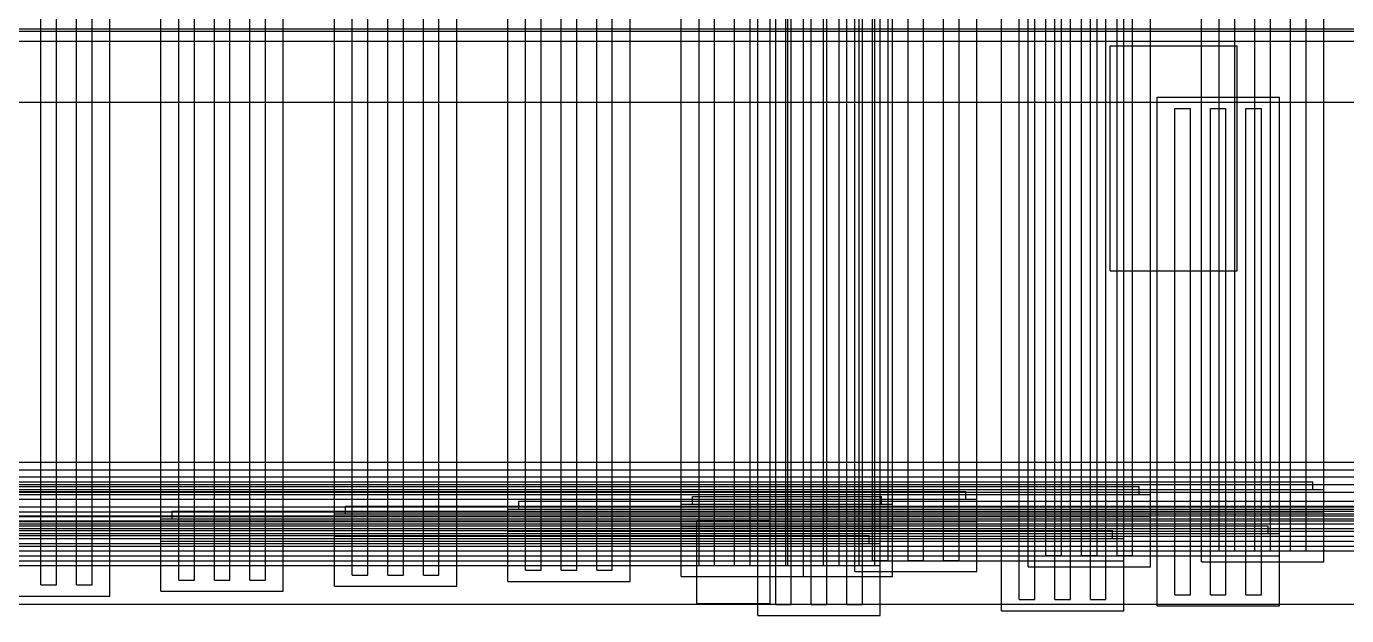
# Model space of a CAD drawing. Header units: millimetres. Extents: x -1355 to 669, y -1138 to 733.
# Drawn here: x -206.2 to -146.8, y 4.5 to 31 of the extents above; entities that cross this region are included whole.
import ezdxf

# ---------------------------------------------------------------- set-up
doc = ezdxf.new("R2010")
doc.units = ezdxf.units.MM
doc.layers.add('HIDDEN', color=8, linetype='Continuous')
doc.layers.add('VISIBLE', color=7, linetype='Continuous')

msp = doc.modelspace()

# ---------------------------------------------------------------- linework, layer by layer
at = {"layer": 'HIDDEN'}
for points in [[(-202.45, 5.37), (-202.45, 276.75)], [(-202.45, 5.37), (-202.45, 276.75)], [(-200.15, 5.59), (-200.15, 276.75)], [(-200.15, 5.59), (-200.15, 276.75)], [(-194.65, 5.59), (-194.65, 276.75)], [(-194.65, 5.59), (-194.65, 276.75)], [(-192.35, 5.81), (-192.35, 276.75)], [(-192.35, 5.81), (-192.35, 276.75)], [(-186.85, 5.81), (-186.85, 276.75)], [(-186.85, 5.81), (-186.85, 276.75)], [(-184.55, 6.03), (-184.55, 276.75)], [(-184.55, 6.03), (-184.55, 276.75)], [(-179.05, 6.03), (-179.05, 276.75)], [(-179.05, 6.03), (-179.05, 276.75)], [(-176.75, 6.25), (-176.75, 276.75)], [(-176.75, 6.25), (-176.75, 276.75)], [(-171.25, 6.25), (-171.25, 276.75)], [(-171.25, 6.25), (-171.25, 276.75)], [(-168.95, 6.47), (-168.95, 276.75)], [(-168.95, 6.47), (-168.95, 276.75)], [(-163.45, 6.47), (-163.45, 276.75)], [(-163.45, 6.47), (-163.45, 276.75)], [(-161.15, 6.69), (-161.15, 276.75)], [(-161.15, 6.69), (-161.15, 276.75)], [(-155.65, 6.69), (-155.65, 276.75)], [(-155.65, 6.69), (-155.65, 276.75)], [(-153.35, 6.91), (-153.35, 276.75)], [(-153.35, 6.91), (-153.35, 276.75)], [(-147.85, 6.91), (-147.85, 276.75)], [(-147.85, 6.91), (-147.85, 276.75)], [(-205.55, 5.87), (-205.55, 276.25)], [(-205.55, 5.87), (-205.55, 276.25)], [(-204.85, 5.87), (-204.85, 276.25)], [(-204.85, 5.87), (-204.85, 276.25)], [(-203.95, 5.87), (-203.95, 276.25)], [(-203.95, 5.87), (-203.95, 276.25)], [(-203.25, 5.87), (-203.25, 276.25)], [(-203.25, 5.87), (-203.25, 276.25)], [(-199.35, 6.09), (-199.35, 276.25)], [(-199.35, 6.09), (-199.35, 276.25)], [(-198.65, 6.09), (-198.65, 276.25)], [(-198.65, 6.09), (-198.65, 276.25)], [(-197.75, 6.09), (-197.75, 276.25)], [(-197.75, 6.09), (-197.75, 276.25)], [(-197.05, 6.09), (-197.05, 276.25)], [(-197.05, 6.09), (-197.05, 276.25)], [(-196.15, 6.09), (-196.15, 276.25)], [(-196.15, 6.09), (-196.15, 276.25)], [(-195.45, 6.09), (-195.45, 276.25)], [(-195.45, 6.09), (-195.45, 276.25)], [(-191.55, 6.31), (-191.55, 276.25)], [(-191.55, 6.31), (-191.55, 276.25)], [(-190.85, 6.31), (-190.85, 276.25)], [(-190.85, 6.31), (-190.85, 276.25)], [(-189.95, 6.31), (-189.95, 276.25)], [(-189.95, 6.31), (-189.95, 276.25)], [(-189.25, 6.31), (-189.25, 276.25)], [(-189.25, 6.31), (-189.25, 276.25)], [(-188.35, 6.31), (-188.35, 276.25)], [(-188.35, 6.31), (-188.35, 276.25)], [(-187.65, 6.31), (-187.65, 276.25)], [(-187.65, 6.31), (-187.65, 276.25)], [(-183.75, 6.53), (-183.75, 276.25)], [(-183.75, 6.53), (-183.75, 276.25)], [(-183.05, 6.53), (-183.05, 276.25)], [(-183.05, 6.53), (-183.05, 276.25)], [(-182.15, 6.53), (-182.15, 276.25)], [(-182.15, 6.53), (-182.15, 276.25)], [(-181.45, 6.53), (-181.45, 276.25)], [(-181.45, 6.53), (-181.45, 276.25)], [(-180.55, 6.53), (-180.55, 276.25)], [(-180.55, 6.53), (-180.55, 276.25)], [(-179.85, 6.53), (-179.85, 276.25)], [(-179.85, 6.53), (-179.85, 276.25)], [(-175.95, 6.75), (-175.95, 276.25)], [(-175.95, 6.75), (-175.95, 276.25)], [(-175.25, 6.75), (-175.25, 276.25)], [(-175.25, 6.75), (-175.25, 276.25)], [(-174.35, 6.75), (-174.35, 276.25)], [(-174.35, 6.75), (-174.35, 276.25)], [(-173.65, 6.75), (-173.65, 276.25)], [(-173.65, 6.75), (-173.65, 276.25)], [(-172.75, 6.75), (-172.75, 276.25)], [(-172.75, 6.75), (-172.75, 276.25)], [(-172.05, 6.75), (-172.05, 276.25)], [(-172.05, 6.75), (-172.05, 276.25)], [(-168.15, 6.97), (-168.15, 276.25)], [(-168.15, 6.97), (-168.15, 276.25)], [(-167.45, 6.97), (-167.45, 276.25)], [(-167.45, 6.97), (-167.45, 276.25)], [(-166.55, 6.97), (-166.55, 276.25)], [(-166.55, 6.97), (-166.55, 276.25)], [(-165.85, 6.97), (-165.85, 276.25)], [(-165.85, 6.97), (-165.85, 276.25)], [(-164.95, 6.97), (-164.95, 276.25)], [(-164.95, 6.97), (-164.95, 276.25)], [(-164.25, 6.97), (-164.25, 276.25)], [(-164.25, 6.97), (-164.25, 276.25)], [(-160.35, 7.19), (-160.35, 276.25)], [(-160.35, 7.19), (-160.35, 276.25)], [(-159.65, 7.19), (-159.65, 276.25)], [(-159.65, 7.19), (-159.65, 276.25)], [(-158.75, 7.19), (-158.75, 276.25)], [(-158.75, 7.19), (-158.75, 276.25)], [(-158.05, 7.19), (-158.05, 276.25)], [(-158.05, 7.19), (-158.05, 276.25)], [(-157.15, 7.19), (-157.15, 276.25)], [(-157.15, 7.19), (-157.15, 276.25)], [(-156.45, 7.19), (-156.45, 276.25)], [(-156.45, 7.19), (-156.45, 276.25)], [(-152.55, 7.41), (-152.55, 276.25)], [(-152.55, 7.41), (-152.55, 276.25)], [(-151.85, 7.41), (-151.85, 276.25)], [(-151.85, 7.41), (-151.85, 276.25)], [(-150.95, 7.41), (-150.95, 276.25)], [(-150.95, 7.41), (-150.95, 276.25)], [(-150.25, 7.41), (-150.25, 276.25)], [(-150.25, 7.41), (-150.25, 276.25)], [(-149.35, 7.41), (-149.35, 276.25)], [(-149.35, 7.41), (-149.35, 276.25)], [(-148.65, 7.41), (-148.65, 276.25)], [(-148.65, 7.41), (-148.65, 276.25)], [(-172.75, 6.25), (-172.75, 128.75)], [(-172.75, 6.25), (-172.75, 128.75)], [(-167.25, 6.25), (-167.25, 128.75)], [(-167.25, 6.25), (-167.25, 128.75)], [(-171.95, 6.75), (-171.95, 128.25)], [(-171.95, 6.75), (-171.95, 128.25)], [(-171.25, 6.75), (-171.25, 128.25)], [(-171.25, 6.75), (-171.25, 128.25)], [(-170.35, 6.75), (-170.35, 128.25)], [(-170.35, 6.75), (-170.35, 128.25)], [(-169.65, 6.75), (-169.65, 128.25)], [(-169.65, 6.75), (-169.65, 128.25)], [(-168.75, 6.75), (-168.75, 128.25)], [(-168.75, 6.75), (-168.75, 128.25)], [(-168.05, 6.75), (-168.05, 128.25)], [(-168.05, 6.75), (-168.05, 128.25)], [(-173.3, 4.49), (-173.3, 56.18)], [(-173.3, 4.49), (-173.3, 56.18)], [(-167.8, 4.49), (-167.8, 56.18)], [(-167.8, 4.49), (-167.8, 56.18)], [(-172.5, 4.99), (-172.5, 55.68)], [(-172.5, 4.99), (-172.5, 55.68)], [(-171.8, 4.99), (-171.8, 55.68)], [(-171.8, 4.99), (-171.8, 55.68)], [(-170.9, 4.99), (-170.9, 55.68)], [(-170.9, 4.99), (-170.9, 55.68)], [(-170.2, 4.99), (-170.2, 55.68)], [(-170.2, 4.99), (-170.2, 55.68)], [(-169.3, 4.99), (-169.3, 55.68)], [(-169.3, 4.99), (-169.3, 55.68)], [(-168.6, 4.99), (-168.6, 55.68)], [(-168.6, 4.99), (-168.6, 55.68)], [(-162.35, 4.71), (-162.35, 46.83)], [(-162.35, 4.71), (-162.35, 46.83)], [(-161.55, 5.21), (-161.55, 46.33)], [(-161.55, 5.21), (-161.55, 46.33)], [(-160.85, 5.21), (-160.85, 46.33)], [(-160.85, 5.21), (-160.85, 46.33)], [(-159.95, 5.21), (-159.95, 46.33)], [(-159.95, 5.21), (-159.95, 46.33)], [(-159.25, 5.21), (-159.25, 46.33)], [(-159.25, 5.21), (-159.25, 46.33)], [(-158.35, 5.21), (-158.35, 46.33)], [(-158.35, 5.21), (-158.35, 46.33)], [(-157.65, 5.21), (-157.65, 46.33)], [(-157.65, 5.21), (-157.65, 46.33)], [(-156.85, 4.71), (-156.85, 46.83)], [(-156.85, 4.71), (-156.85, 46.83)], [(-317.4, 30.88), (-97.4, 30.88)], [(-317.4, 30.88), (-97.4, 30.88)], [(-317.4, 30.77), (-97.4, 30.77)], [(-317.4, 30.77), (-97.4, 30.77)], [(-317.4, 30.33), (-97.4, 30.33)], [(-317.4, 30.33), (-97.4, 30.33)], [(-317.4, 30.33), (-97.4, 30.33)], [(-317.4, 30.33), (-97.4, 30.33)], [(-157.46, 30.11), (-151.74, 30.11)], [(-157.46, 30.11), (-151.74, 30.11)], [(-157.46, 19.99), (-157.46, 30.11)], [(-157.46, 19.99), (-157.46, 30.11)], [(-151.74, 19.99), (-151.74, 30.11)], [(-151.74, 19.99), (-151.74, 30.11)], [(-317.4, 27.58), (-97.4, 27.58)], [(-317.4, 27.58), (-97.4, 27.58)], [(-155.35, 27.8), (-149.85, 27.8)], [(-155.35, 27.8), (-149.85, 27.8)], [(-155.35, 4.93), (-155.35, 27.8)], [(-155.35, 4.93), (-155.35, 27.8)], [(-149.85, 4.93), (-149.85, 27.8)], [(-149.85, 4.93), (-149.85, 27.8)], [(-154.55, 27.3), (-153.85, 27.3)], [(-154.55, 27.3), (-153.85, 27.3)], [(-154.55, 5.43), (-154.55, 27.3)], [(-154.55, 5.43), (-154.55, 27.3)], [(-153.85, 5.43), (-153.85, 27.3)], [(-153.85, 5.43), (-153.85, 27.3)], [(-152.95, 27.3), (-152.25, 27.3)], [(-152.95, 27.3), (-152.25, 27.3)], [(-152.95, 5.43), (-152.95, 27.3)], [(-152.95, 5.43), (-152.95, 27.3)], [(-152.25, 5.43), (-152.25, 27.3)], [(-152.25, 5.43), (-152.25, 27.3)], [(-151.35, 27.3), (-150.65, 27.3)], [(-151.35, 27.3), (-150.65, 27.3)], [(-151.35, 5.43), (-151.35, 27.3)], [(-151.35, 5.43), (-151.35, 27.3)], [(-150.65, 5.43), (-150.65, 27.3)], [(-150.65, 5.43), (-150.65, 27.3)], [(-157.46, 19.99), (-151.74, 19.99)], [(-157.46, 19.99), (-151.74, 19.99)], [(-374.25, 11.39), (-117.15, 11.39)], [(-374.25, 11.39), (-117.15, 11.39)], [(-374.25, 11.39), (-117.15, 11.39)], [(-374.25, 11.39), (-117.15, 11.39)], [(-374.25, 11.39), (-117.15, 11.39)], [(-374.25, 11.39), (-117.15, 11.39)], [(-407.95, 10.73), (-140.55, 10.73)], [(-407.95, 10.73), (-140.55, 10.73)], [(-407.95, 10.73), (-140.55, 10.73)], [(-407.95, 10.73), (-140.55, 10.73)], [(-407.95, 10.73), (-140.55, 10.73)], [(-407.95, 10.73), (-140.55, 10.73)], [(-374.75, 11.04), (-116.65, 11.04)], [(-374.75, 11.04), (-116.65, 11.04)], [(-374.25, 11.04), (-117.15, 11.04)], [(-374.25, 11.04), (-117.15, 11.04)], [(-374.25, 11.04), (-117.15, 11.04)], [(-374.25, 11.04), (-117.15, 11.04)], [(-374.25, 11.04), (-117.15, 11.04)], [(-374.25, 11.04), (-117.15, 11.04)], [(-438.75, 10.16), (-147.85, 10.16)], [(-438.75, 10.16), (-147.85, 10.16)], [(-438.25, 10.51), (-148.35, 10.51)], [(-438.25, 10.51), (-148.35, 10.51)], [(-438.25, 10.51), (-148.35, 10.51)], [(-438.25, 10.51), (-148.35, 10.51)], [(-438.25, 10.51), (-148.35, 10.51)], [(-438.25, 10.51), (-148.35, 10.51)], [(-438.25, 10.16), (-148.35, 10.16)], [(-438.25, 10.16), (-148.35, 10.16)], [(-438.25, 10.16), (-148.35, 10.16)], [(-438.25, 10.16), (-148.35, 10.16)], [(-438.25, 10.16), (-148.35, 10.16)], [(-438.25, 10.16), (-148.35, 10.16)], [(-423.93, 10.29), (-156.15, 10.29)], [(-423.93, 10.29), (-156.15, 10.29)], [(-423.93, 10.29), (-156.15, 10.29)], [(-423.93, 10.29), (-156.15, 10.29)], [(-423.93, 10.29), (-156.15, 10.29)], [(-423.93, 10.29), (-156.15, 10.29)], [(-408.45, 10.38), (-140.05, 10.38)], [(-408.45, 10.38), (-140.05, 10.38)], [(-407.95, 10.38), (-140.55, 10.38)], [(-407.95, 10.38), (-140.55, 10.38)], [(-407.95, 10.38), (-140.55, 10.38)], [(-407.95, 10.38), (-140.55, 10.38)], [(-407.95, 10.38), (-140.55, 10.38)], [(-407.95, 10.38), (-140.55, 10.38)], [(-160.35, 10.29), (-159.65, 10.29)], [(-160.35, 10.29), (-159.65, 10.29)], [(-160.35, 9.94), (-160.35, 10.29)], [(-160.35, 9.94), (-160.35, 10.29)], [(-159.65, 9.94), (-159.65, 10.29)], [(-159.65, 9.94), (-159.65, 10.29)], [(-158.75, 10.29), (-158.05, 10.29)], [(-158.75, 10.29), (-158.05, 10.29)], [(-158.75, 9.94), (-158.75, 10.29)], [(-158.75, 9.94), (-158.75, 10.29)], [(-158.05, 9.94), (-158.05, 10.29)], [(-158.05, 9.94), (-158.05, 10.29)], [(-157.15, 10.29), (-156.45, 10.29)], [(-157.15, 10.29), (-156.45, 10.29)], [(-157.15, 9.94), (-157.15, 10.29)], [(-157.15, 9.94), (-157.15, 10.29)], [(-156.45, 9.94), (-156.45, 10.29)], [(-156.45, 9.94), (-156.45, 10.29)], [(-156.15, 9.94), (-156.15, 10.29)], [(-156.15, 9.94), (-156.15, 10.29)], [(-156.15, 9.94), (-156.15, 10.29)], [(-156.15, 9.94), (-156.15, 10.29)], [(-156.15, 9.94), (-156.15, 10.29)], [(-156.15, 9.94), (-156.15, 10.29)], [(-153.35, 10.16), (-147.85, 10.16)], [(-153.35, 10.16), (-147.85, 10.16)], [(-153.35, 9.16), (-153.35, 10.16)], [(-153.35, 9.16), (-153.35, 10.16)], [(-152.55, 10.51), (-151.85, 10.51)], [(-152.55, 10.51), (-151.85, 10.51)], [(-152.55, 10.16), (-152.55, 10.51)], [(-152.55, 10.16), (-152.55, 10.51)], [(-152.55, 10.16), (-151.85, 10.16)], [(-152.55, 10.16), (-151.85, 10.16)], [(-151.85, 10.16), (-151.85, 10.51)], [(-151.85, 10.16), (-151.85, 10.51)], [(-150.95, 10.51), (-150.25, 10.51)], [(-150.95, 10.51), (-150.25, 10.51)], [(-150.95, 10.16), (-150.95, 10.51)], [(-150.95, 10.16), (-150.95, 10.51)], [(-150.95, 10.16), (-150.25, 10.16)], [(-150.95, 10.16), (-150.25, 10.16)], [(-150.25, 10.16), (-150.25, 10.51)], [(-150.25, 10.16), (-150.25, 10.51)], [(-149.35, 10.51), (-148.65, 10.51)], [(-149.35, 10.51), (-148.65, 10.51)], [(-149.35, 10.16), (-149.35, 10.51)], [(-149.35, 10.16), (-149.35, 10.51)], [(-149.35, 10.16), (-148.65, 10.16)], [(-149.35, 10.16), (-148.65, 10.16)], [(-148.65, 10.16), (-148.65, 10.51)], [(-148.65, 10.16), (-148.65, 10.51)], [(-148.35, 10.16), (-148.35, 10.51)], [(-148.35, 10.16), (-148.35, 10.51)], [(-148.35, 10.16), (-148.35, 10.51)], [(-148.35, 10.16), (-148.35, 10.51)], [(-148.35, 10.16), (-148.35, 10.51)], [(-148.35, 10.16), (-148.35, 10.51)], [(-147.85, 9.16), (-147.85, 10.16)], [(-147.85, 9.16), (-147.85, 10.16)], [(-147.85, 9.16), (-147.85, 10.16)], [(-147.85, 9.16), (-147.85, 10.16)], [(-424.43, 9.94), (-155.65, 9.94)], [(-424.43, 9.94), (-155.65, 9.94)], [(-423.93, 9.94), (-156.15, 9.94)], [(-423.93, 9.94), (-156.15, 9.94)], [(-423.93, 9.94), (-156.15, 9.94)], [(-423.93, 9.94), (-156.15, 9.94)], [(-423.93, 9.94), (-156.15, 9.94)], [(-423.93, 9.94), (-156.15, 9.94)], [(-374.75, 10.04), (-116.65, 10.04)], [(-374.75, 10.04), (-116.65, 10.04)], [(-237.75, 9.72), (-163.45, 9.72)], [(-237.75, 9.72), (-163.45, 9.72)], [(-237.25, 10.07), (-163.95, 10.07)], [(-237.25, 10.07), (-163.95, 10.07)], [(-237.25, 10.07), (-163.95, 10.07)], [(-237.25, 10.07), (-163.95, 10.07)], [(-237.25, 10.07), (-163.95, 10.07)], [(-237.25, 10.07), (-163.95, 10.07)], [(-237.25, 9.72), (-163.95, 9.72)], [(-237.25, 9.72), (-163.95, 9.72)], [(-237.25, 9.72), (-163.95, 9.72)], [(-237.25, 9.72), (-163.95, 9.72)], [(-237.25, 9.72), (-163.95, 9.72)], [(-237.25, 9.72), (-163.95, 9.72)], [(-184.05, 9.63), (-139.75, 9.63)], [(-184.05, 9.63), (-139.75, 9.63)], [(-184.05, 9.28), (-184.05, 9.63)], [(-184.05, 9.28), (-184.05, 9.63)], [(-184.05, 9.63), (-139.75, 9.63)], [(-184.05, 9.63), (-139.75, 9.63)], [(-184.05, 9.28), (-184.05, 9.63)], [(-184.05, 9.28), (-184.05, 9.63)], [(-184.05, 9.63), (-139.75, 9.63)], [(-184.05, 9.63), (-139.75, 9.63)], [(-184.05, 9.28), (-184.05, 9.63)], [(-184.05, 9.28), (-184.05, 9.63)], [(-183.75, 9.63), (-183.05, 9.63)], [(-183.75, 9.63), (-183.05, 9.63)], [(-183.75, 9.28), (-183.75, 9.63)], [(-183.75, 9.28), (-183.75, 9.63)], [(-183.05, 9.28), (-183.05, 9.63)], [(-183.05, 9.28), (-183.05, 9.63)], [(-182.15, 9.63), (-181.45, 9.63)], [(-182.15, 9.63), (-181.45, 9.63)], [(-182.15, 9.28), (-182.15, 9.63)], [(-182.15, 9.28), (-182.15, 9.63)], [(-181.45, 9.28), (-181.45, 9.63)], [(-181.45, 9.28), (-181.45, 9.63)], [(-180.55, 9.63), (-179.85, 9.63)], [(-180.55, 9.63), (-179.85, 9.63)], [(-180.55, 9.28), (-180.55, 9.63)], [(-180.55, 9.28), (-180.55, 9.63)], [(-179.85, 9.28), (-179.85, 9.63)], [(-179.85, 9.28), (-179.85, 9.63)], [(-176.25, 9.85), (-167.75, 9.85)], [(-176.25, 9.85), (-167.75, 9.85)], [(-176.25, 9.5), (-176.25, 9.85)], [(-176.25, 9.5), (-176.25, 9.85)], [(-176.25, 9.85), (-167.75, 9.85)], [(-176.25, 9.85), (-167.75, 9.85)], [(-176.25, 9.5), (-176.25, 9.85)], [(-176.25, 9.5), (-176.25, 9.85)], [(-176.25, 9.85), (-167.75, 9.85)], [(-176.25, 9.85), (-167.75, 9.85)], [(-176.25, 9.5), (-176.25, 9.85)], [(-176.25, 9.5), (-176.25, 9.85)], [(-175.95, 9.85), (-175.25, 9.85)], [(-175.95, 9.85), (-175.25, 9.85)], [(-175.95, 9.5), (-175.95, 9.85)], [(-175.95, 9.5), (-175.95, 9.85)], [(-175.25, 9.5), (-175.25, 9.85)], [(-175.25, 9.5), (-175.25, 9.85)], [(-174.35, 9.85), (-173.65, 9.85)], [(-174.35, 9.85), (-173.65, 9.85)], [(-174.35, 9.5), (-174.35, 9.85)], [(-174.35, 9.5), (-174.35, 9.85)], [(-173.65, 9.5), (-173.65, 9.85)], [(-173.65, 9.5), (-173.65, 9.85)], [(-172.75, 9.85), (-172.05, 9.85)], [(-172.75, 9.85), (-172.05, 9.85)], [(-172.75, 9.5), (-172.75, 9.85)], [(-172.75, 9.5), (-172.75, 9.85)], [(-172.05, 9.5), (-172.05, 9.85)], [(-172.05, 9.5), (-172.05, 9.85)], [(-171.95, 9.85), (-171.25, 9.85)], [(-171.95, 9.85), (-171.25, 9.85)], [(-171.95, 9.5), (-171.95, 9.85)], [(-171.95, 9.5), (-171.95, 9.85)], [(-171.25, 9.5), (-171.25, 9.85)], [(-171.25, 9.5), (-171.25, 9.85)], [(-170.35, 9.85), (-169.65, 9.85)], [(-170.35, 9.85), (-169.65, 9.85)], [(-170.35, 9.5), (-170.35, 9.85)], [(-170.35, 9.5), (-170.35, 9.85)], [(-169.65, 9.5), (-169.65, 9.85)], [(-169.65, 9.5), (-169.65, 9.85)], [(-168.95, 9.72), (-163.45, 9.72)], [(-168.95, 9.72), (-163.45, 9.72)], [(-168.95, 8.72), (-168.95, 9.72)], [(-168.95, 8.72), (-168.95, 9.72)], [(-168.75, 9.85), (-168.05, 9.85)], [(-168.75, 9.85), (-168.05, 9.85)], [(-168.75, 9.5), (-168.75, 9.85)], [(-168.75, 9.5), (-168.75, 9.85)], [(-168.15, 10.07), (-167.45, 10.07)], [(-168.15, 10.07), (-167.45, 10.07)], [(-168.15, 9.72), (-168.15, 10.07)], [(-168.15, 9.72), (-168.15, 10.07)], [(-168.15, 9.72), (-167.45, 9.72)], [(-168.15, 9.72), (-167.45, 9.72)], [(-168.05, 9.5), (-168.05, 9.85)], [(-168.05, 9.5), (-168.05, 9.85)], [(-167.75, 9.5), (-167.75, 9.85)], [(-167.75, 9.5), (-167.75, 9.85)], [(-167.75, 9.5), (-167.75, 9.85)], [(-167.75, 9.5), (-167.75, 9.85)], [(-167.75, 9.5), (-167.75, 9.85)], [(-167.75, 9.5), (-167.75, 9.85)], [(-167.45, 9.72), (-167.45, 10.07)], [(-167.45, 9.72), (-167.45, 10.07)], [(-166.55, 10.07), (-165.85, 10.07)], [(-166.55, 10.07), (-165.85, 10.07)], [(-166.55, 9.72), (-166.55, 10.07)], [(-166.55, 9.72), (-166.55, 10.07)], [(-166.55, 9.72), (-165.85, 9.72)], [(-166.55, 9.72), (-165.85, 9.72)], [(-165.85, 9.72), (-165.85, 10.07)], [(-165.85, 9.72), (-165.85, 10.07)], [(-164.95, 10.07), (-164.25, 10.07)], [(-164.95, 10.07), (-164.25, 10.07)], [(-164.95, 9.72), (-164.95, 10.07)], [(-164.95, 9.72), (-164.95, 10.07)], [(-164.95, 9.72), (-164.25, 9.72)], [(-164.95, 9.72), (-164.25, 9.72)], [(-164.25, 9.72), (-164.25, 10.07)], [(-164.25, 9.72), (-164.25, 10.07)], [(-163.95, 9.72), (-163.95, 10.07)], [(-163.95, 9.72), (-163.95, 10.07)], [(-163.95, 9.72), (-163.95, 10.07)], [(-163.95, 9.72), (-163.95, 10.07)], [(-163.95, 9.72), (-163.95, 10.07)], [(-163.95, 9.72), (-163.95, 10.07)], [(-163.45, 8.72), (-163.45, 9.72)], [(-163.45, 8.72), (-163.45, 9.72)], [(-163.45, 8.72), (-163.45, 9.72)], [(-163.45, 8.72), (-163.45, 9.72)], [(-161.15, 9.94), (-155.65, 9.94)], [(-161.15, 9.94), (-155.65, 9.94)], [(-161.15, 8.94), (-161.15, 9.94)], [(-161.15, 8.94), (-161.15, 9.94)], [(-160.35, 9.94), (-159.65, 9.94)], [(-160.35, 9.94), (-159.65, 9.94)], [(-158.75, 9.94), (-158.05, 9.94)], [(-158.75, 9.94), (-158.05, 9.94)], [(-157.15, 9.94), (-156.45, 9.94)], [(-157.15, 9.94), (-156.45, 9.94)], [(-155.65, 8.94), (-155.65, 9.94)], [(-155.65, 8.94), (-155.65, 9.94)], [(-155.65, 8.94), (-155.65, 9.94)], [(-155.65, 8.94), (-155.65, 9.94)], [(-438.75, 9.16), (-147.85, 9.16)], [(-438.75, 9.16), (-147.85, 9.16)], [(-424.43, 8.94), (-155.65, 8.94)], [(-424.43, 8.94), (-155.65, 8.94)], [(-408.45, 9.38), (-140.05, 9.38)], [(-408.45, 9.38), (-140.05, 9.38)], [(-207.45, 8.97), (-123.15, 8.97)], [(-207.45, 8.97), (-123.15, 8.97)], [(-207.45, 8.97), (-123.15, 8.97)], [(-207.45, 8.97), (-123.15, 8.97)], [(-207.45, 8.97), (-123.15, 8.97)], [(-207.45, 8.97), (-123.15, 8.97)], [(-205.55, 8.97), (-204.85, 8.97)], [(-205.55, 8.97), (-204.85, 8.97)], [(-205.55, 8.62), (-205.55, 8.97)], [(-205.55, 8.62), (-205.55, 8.97)], [(-204.85, 8.62), (-204.85, 8.97)], [(-204.85, 8.62), (-204.85, 8.97)], [(-203.95, 8.97), (-203.25, 8.97)], [(-203.95, 8.97), (-203.25, 8.97)], [(-203.95, 8.62), (-203.95, 8.97)], [(-203.95, 8.62), (-203.95, 8.97)], [(-203.25, 8.62), (-203.25, 8.97)], [(-203.25, 8.62), (-203.25, 8.97)], [(-199.65, 9.19), (-115.95, 9.19)], [(-199.65, 9.19), (-115.95, 9.19)], [(-199.65, 8.84), (-199.65, 9.19)], [(-199.65, 8.84), (-199.65, 9.19)], [(-199.65, 9.19), (-115.95, 9.19)], [(-199.65, 9.19), (-115.95, 9.19)], [(-199.65, 8.84), (-199.65, 9.19)], [(-199.65, 8.84), (-199.65, 9.19)], [(-199.65, 9.19), (-115.95, 9.19)], [(-199.65, 9.19), (-115.95, 9.19)], [(-199.65, 8.84), (-199.65, 9.19)], [(-199.65, 8.84), (-199.65, 9.19)], [(-199.35, 9.19), (-198.65, 9.19)], [(-199.35, 9.19), (-198.65, 9.19)], [(-199.35, 8.84), (-199.35, 9.19)], [(-199.35, 8.84), (-199.35, 9.19)], [(-198.65, 8.84), (-198.65, 9.19)], [(-198.65, 8.84), (-198.65, 9.19)], [(-197.75, 9.19), (-197.05, 9.19)], [(-197.75, 9.19), (-197.05, 9.19)], [(-197.75, 8.84), (-197.75, 9.19)], [(-197.75, 8.84), (-197.75, 9.19)], [(-197.05, 8.84), (-197.05, 9.19)], [(-197.05, 8.84), (-197.05, 9.19)], [(-196.15, 9.19), (-195.45, 9.19)], [(-196.15, 9.19), (-195.45, 9.19)], [(-196.15, 8.84), (-196.15, 9.19)], [(-196.15, 8.84), (-196.15, 9.19)], [(-195.45, 8.84), (-195.45, 9.19)], [(-195.45, 8.84), (-195.45, 9.19)], [(-192.35, 9.06), (-186.85, 9.06)], [(-192.35, 9.06), (-186.85, 9.06)], [(-192.35, 8.06), (-192.35, 9.06)], [(-192.35, 8.06), (-192.35, 9.06)], [(-192.35, 9.06), (-42.25, 9.06)], [(-192.35, 9.06), (-42.25, 9.06)], [(-192.35, 8.06), (-192.35, 9.06)], [(-192.35, 8.06), (-192.35, 9.06)], [(-191.85, 9.41), (-42.75, 9.41)], [(-191.85, 9.41), (-42.75, 9.41)], [(-191.85, 9.06), (-191.85, 9.41)], [(-191.85, 9.06), (-191.85, 9.41)], [(-191.85, 9.41), (-42.75, 9.41)], [(-191.85, 9.41), (-42.75, 9.41)], [(-191.85, 9.06), (-191.85, 9.41)], [(-191.85, 9.06), (-191.85, 9.41)], [(-191.85, 9.41), (-42.75, 9.41)], [(-191.85, 9.41), (-42.75, 9.41)], [(-191.85, 9.06), (-191.85, 9.41)], [(-191.85, 9.06), (-191.85, 9.41)], [(-191.85, 9.06), (-42.75, 9.06)], [(-191.85, 9.06), (-42.75, 9.06)], [(-191.85, 9.06), (-42.75, 9.06)], [(-191.85, 9.06), (-42.75, 9.06)], [(-191.85, 9.06), (-42.75, 9.06)], [(-191.85, 9.06), (-42.75, 9.06)], [(-191.55, 9.41), (-190.85, 9.41)], [(-191.55, 9.41), (-190.85, 9.41)], [(-191.55, 9.06), (-191.55, 9.41)], [(-191.55, 9.06), (-191.55, 9.41)], [(-191.55, 9.06), (-190.85, 9.06)], [(-191.55, 9.06), (-190.85, 9.06)], [(-190.85, 9.06), (-190.85, 9.41)], [(-190.85, 9.06), (-190.85, 9.41)], [(-189.95, 9.41), (-189.25, 9.41)], [(-189.95, 9.41), (-189.25, 9.41)], [(-189.95, 9.06), (-189.95, 9.41)], [(-189.95, 9.06), (-189.95, 9.41)], [(-189.95, 9.06), (-189.25, 9.06)], [(-189.95, 9.06), (-189.25, 9.06)], [(-189.25, 9.06), (-189.25, 9.41)], [(-189.25, 9.06), (-189.25, 9.41)], [(-188.35, 9.41), (-187.65, 9.41)], [(-188.35, 9.41), (-187.65, 9.41)], [(-188.35, 9.06), (-188.35, 9.41)], [(-188.35, 9.06), (-188.35, 9.41)], [(-188.35, 9.06), (-187.65, 9.06)], [(-188.35, 9.06), (-187.65, 9.06)], [(-187.65, 9.06), (-187.65, 9.41)], [(-187.65, 9.06), (-187.65, 9.41)], [(-186.85, 8.06), (-186.85, 9.06)], [(-186.85, 8.06), (-186.85, 9.06)], [(-184.55, 9.28), (-179.05, 9.28)], [(-184.55, 9.28), (-179.05, 9.28)], [(-184.55, 8.28), (-184.55, 9.28)], [(-184.55, 8.28), (-184.55, 9.28)], [(-184.55, 9.28), (-139.25, 9.28)], [(-184.55, 9.28), (-139.25, 9.28)], [(-184.55, 8.28), (-184.55, 9.28)], [(-184.55, 8.28), (-184.55, 9.28)], [(-184.05, 9.28), (-139.75, 9.28)], [(-184.05, 9.28), (-139.75, 9.28)], [(-184.05, 9.28), (-139.75, 9.28)], [(-184.05, 9.28), (-139.75, 9.28)], [(-184.05, 9.28), (-139.75, 9.28)], [(-184.05, 9.28), (-139.75, 9.28)], [(-183.75, 9.28), (-183.05, 9.28)], [(-183.75, 9.28), (-183.05, 9.28)], [(-182.15, 9.28), (-181.45, 9.28)], [(-182.15, 9.28), (-181.45, 9.28)], [(-180.55, 9.28), (-179.85, 9.28)], [(-180.55, 9.28), (-179.85, 9.28)], [(-179.05, 8.28), (-179.05, 9.28)], [(-179.05, 8.28), (-179.05, 9.28)], [(-176.75, 9.5), (-171.25, 9.5)], [(-176.75, 9.5), (-171.25, 9.5)], [(-176.75, 8.5), (-176.75, 9.5)], [(-176.75, 8.5), (-176.75, 9.5)], [(-176.75, 9.5), (-167.25, 9.5)], [(-176.75, 9.5), (-167.25, 9.5)], [(-176.75, 8.5), (-176.75, 9.5)], [(-176.75, 8.5), (-176.75, 9.5)], [(-176.25, 9.5), (-167.75, 9.5)], [(-176.25, 9.5), (-167.75, 9.5)], [(-176.25, 9.5), (-167.75, 9.5)], [(-176.25, 9.5), (-167.75, 9.5)], [(-176.25, 9.5), (-167.75, 9.5)], [(-176.25, 9.5), (-167.75, 9.5)], [(-175.95, 9.5), (-175.25, 9.5)], [(-175.95, 9.5), (-175.25, 9.5)], [(-174.35, 9.5), (-173.65, 9.5)], [(-174.35, 9.5), (-173.65, 9.5)], [(-172.75, 9.5), (-167.25, 9.5)], [(-172.75, 9.5), (-167.25, 9.5)], [(-172.75, 8.5), (-172.75, 9.5)], [(-172.75, 8.5), (-172.75, 9.5)], [(-172.75, 9.5), (-172.05, 9.5)], [(-172.75, 9.5), (-172.05, 9.5)], [(-171.95, 9.5), (-171.25, 9.5)], [(-171.95, 9.5), (-171.25, 9.5)], [(-171.25, 8.5), (-171.25, 9.5)], [(-171.25, 8.5), (-171.25, 9.5)], [(-170.35, 9.5), (-169.65, 9.5)], [(-170.35, 9.5), (-169.65, 9.5)], [(-168.75, 9.5), (-168.05, 9.5)], [(-168.75, 9.5), (-168.05, 9.5)], [(-167.25, 8.5), (-167.25, 9.5)], [(-167.25, 8.5), (-167.25, 9.5)], [(-167.25, 8.5), (-167.25, 9.5)], [(-167.25, 8.5), (-167.25, 9.5)], [(-161.15, 8.94), (-155.65, 8.94)], [(-161.15, 8.94), (-155.65, 8.94)], [(-153.35, 9.16), (-147.85, 9.16)], [(-153.35, 9.16), (-147.85, 9.16)], [(-237.75, 8.72), (-163.45, 8.72)], [(-237.75, 8.72), (-163.45, 8.72)], [(-223.05, 8.53), (-150.35, 8.53)], [(-223.05, 8.53), (-150.35, 8.53)], [(-223.05, 8.53), (-150.35, 8.53)], [(-223.05, 8.53), (-150.35, 8.53)], [(-223.05, 8.53), (-150.35, 8.53)], [(-223.05, 8.53), (-150.35, 8.53)], [(-215.75, 8.4), (-137.8, 8.4)], [(-215.75, 8.4), (-137.8, 8.4)], [(-215.25, 8.75), (-138.3, 8.75)], [(-215.25, 8.75), (-138.3, 8.75)], [(-215.25, 8.75), (-138.3, 8.75)], [(-215.25, 8.75), (-138.3, 8.75)], [(-215.25, 8.75), (-138.3, 8.75)], [(-215.25, 8.75), (-138.3, 8.75)], [(-215.25, 8.4), (-138.3, 8.4)], [(-215.25, 8.4), (-138.3, 8.4)], [(-215.25, 8.4), (-138.3, 8.4)], [(-215.25, 8.4), (-138.3, 8.4)], [(-215.25, 8.4), (-138.3, 8.4)], [(-215.25, 8.4), (-138.3, 8.4)], [(-207.95, 8.62), (-202.45, 8.62)], [(-207.95, 8.62), (-202.45, 8.62)], [(-207.95, 8.62), (-122.65, 8.62)], [(-207.95, 8.62), (-122.65, 8.62)], [(-207.45, 8.62), (-123.15, 8.62)], [(-207.45, 8.62), (-123.15, 8.62)], [(-207.45, 8.62), (-123.15, 8.62)], [(-207.45, 8.62), (-123.15, 8.62)], [(-207.45, 8.62), (-123.15, 8.62)], [(-207.45, 8.62), (-123.15, 8.62)], [(-205.55, 8.62), (-204.85, 8.62)], [(-205.55, 8.62), (-204.85, 8.62)], [(-203.95, 8.62), (-203.25, 8.62)], [(-203.95, 8.62), (-203.25, 8.62)], [(-202.45, 7.62), (-202.45, 8.62)], [(-202.45, 7.62), (-202.45, 8.62)], [(-200.15, 8.84), (-194.65, 8.84)], [(-200.15, 8.84), (-194.65, 8.84)], [(-200.15, 7.84), (-200.15, 8.84)], [(-200.15, 7.84), (-200.15, 8.84)], [(-200.15, 8.84), (-115.45, 8.84)], [(-200.15, 8.84), (-115.45, 8.84)], [(-200.15, 7.84), (-200.15, 8.84)], [(-200.15, 7.84), (-200.15, 8.84)], [(-199.65, 8.84), (-115.95, 8.84)], [(-199.65, 8.84), (-115.95, 8.84)], [(-199.65, 8.84), (-115.95, 8.84)], [(-199.65, 8.84), (-115.95, 8.84)], [(-199.65, 8.84), (-115.95, 8.84)], [(-199.65, 8.84), (-115.95, 8.84)], [(-199.35, 8.84), (-198.65, 8.84)], [(-199.35, 8.84), (-198.65, 8.84)], [(-197.75, 8.84), (-197.05, 8.84)], [(-197.75, 8.84), (-197.05, 8.84)], [(-196.15, 8.84), (-195.45, 8.84)], [(-196.15, 8.84), (-195.45, 8.84)], [(-194.65, 7.84), (-194.65, 8.84)], [(-194.65, 7.84), (-194.65, 8.84)], [(-176.75, 8.5), (-171.25, 8.5)], [(-176.75, 8.5), (-171.25, 8.5)], [(-176.75, 8.5), (-167.25, 8.5)], [(-176.75, 8.5), (-167.25, 8.5)], [(-176.05, 8.77), (-172.75, 8.77)], [(-176.05, 8.77), (-172.75, 8.77)], [(-176.05, 5.03), (-176.05, 8.77)], [(-176.05, 5.03), (-176.05, 8.77)], [(-176.05, 8.77), (-172.75, 8.77)], [(-176.05, 8.77), (-172.75, 8.77)], [(-176.05, 5.03), (-176.05, 8.77)], [(-176.05, 5.03), (-176.05, 8.77)], [(-172.75, 5.03), (-172.75, 8.77)], [(-172.75, 5.03), (-172.75, 8.77)], [(-172.75, 5.03), (-172.75, 8.77)], [(-172.75, 5.03), (-172.75, 8.77)], [(-172.75, 8.5), (-167.25, 8.5)], [(-172.75, 8.5), (-167.25, 8.5)], [(-168.95, 8.72), (-163.45, 8.72)], [(-168.95, 8.72), (-163.45, 8.72)], [(-154.55, 8.53), (-153.85, 8.53)], [(-154.55, 8.53), (-153.85, 8.53)], [(-154.55, 8.18), (-154.55, 8.53)], [(-154.55, 8.18), (-154.55, 8.53)], [(-153.85, 8.18), (-153.85, 8.53)], [(-153.85, 8.18), (-153.85, 8.53)], [(-152.95, 8.53), (-152.25, 8.53)], [(-152.95, 8.53), (-152.25, 8.53)], [(-152.95, 8.18), (-152.95, 8.53)], [(-152.95, 8.18), (-152.95, 8.53)], [(-152.25, 8.18), (-152.25, 8.53)], [(-152.25, 8.18), (-152.25, 8.53)], [(-151.35, 8.53), (-150.65, 8.53)], [(-151.35, 8.53), (-150.65, 8.53)], [(-151.35, 8.18), (-151.35, 8.53)], [(-151.35, 8.18), (-151.35, 8.53)], [(-150.65, 8.18), (-150.65, 8.53)], [(-150.65, 8.18), (-150.65, 8.53)], [(-150.35, 8.18), (-150.35, 8.53)], [(-150.35, 8.18), (-150.35, 8.53)], [(-150.35, 8.18), (-150.35, 8.53)], [(-150.35, 8.18), (-150.35, 8.53)], [(-150.35, 8.18), (-150.35, 8.53)], [(-150.35, 8.18), (-150.35, 8.53)], [(-239.15, 7.74), (-167.8, 7.74)], [(-239.15, 7.74), (-167.8, 7.74)], [(-238.65, 8.09), (-168.3, 8.09)], [(-238.65, 8.09), (-168.3, 8.09)], [(-238.65, 8.09), (-168.3, 8.09)], [(-238.65, 8.09), (-168.3, 8.09)], [(-238.65, 8.09), (-168.3, 8.09)], [(-238.65, 8.09), (-168.3, 8.09)], [(-238.65, 7.74), (-168.3, 7.74)], [(-238.65, 7.74), (-168.3, 7.74)], [(-238.65, 7.74), (-168.3, 7.74)], [(-238.65, 7.74), (-168.3, 7.74)], [(-238.65, 7.74), (-168.3, 7.74)], [(-238.65, 7.74), (-168.3, 7.74)], [(-231.35, 7.96), (-156.85, 7.96)], [(-231.35, 7.96), (-156.85, 7.96)], [(-230.85, 8.31), (-157.35, 8.31)], [(-230.85, 8.31), (-157.35, 8.31)], [(-230.85, 8.31), (-157.35, 8.31)], [(-230.85, 8.31), (-157.35, 8.31)], [(-230.85, 8.31), (-157.35, 8.31)], [(-230.85, 8.31), (-157.35, 8.31)], [(-230.85, 7.96), (-157.35, 7.96)], [(-230.85, 7.96), (-157.35, 7.96)], [(-230.85, 7.96), (-157.35, 7.96)], [(-230.85, 7.96), (-157.35, 7.96)], [(-230.85, 7.96), (-157.35, 7.96)], [(-230.85, 7.96), (-157.35, 7.96)], [(-223.55, 8.18), (-149.85, 8.18)], [(-223.55, 8.18), (-149.85, 8.18)], [(-223.05, 8.18), (-150.35, 8.18)], [(-223.05, 8.18), (-150.35, 8.18)], [(-223.05, 8.18), (-150.35, 8.18)], [(-223.05, 8.18), (-150.35, 8.18)], [(-223.05, 8.18), (-150.35, 8.18)], [(-223.05, 8.18), (-150.35, 8.18)], [(-200.15, 7.84), (-194.65, 7.84)], [(-200.15, 7.84), (-194.65, 7.84)], [(-200.15, 7.84), (-115.45, 7.84)], [(-200.15, 7.84), (-115.45, 7.84)], [(-192.35, 8.06), (-186.85, 8.06)], [(-192.35, 8.06), (-186.85, 8.06)], [(-192.35, 8.06), (-42.25, 8.06)], [(-192.35, 8.06), (-42.25, 8.06)], [(-184.55, 8.28), (-179.05, 8.28)], [(-184.55, 8.28), (-179.05, 8.28)], [(-184.55, 8.28), (-139.25, 8.28)], [(-184.55, 8.28), (-139.25, 8.28)], [(-173.3, 7.74), (-167.8, 7.74)], [(-173.3, 7.74), (-167.8, 7.74)], [(-173.3, 6.74), (-173.3, 7.74)], [(-173.3, 6.74), (-173.3, 7.74)], [(-172.5, 8.09), (-171.8, 8.09)], [(-172.5, 8.09), (-171.8, 8.09)], [(-172.5, 7.74), (-172.5, 8.09)], [(-172.5, 7.74), (-172.5, 8.09)], [(-172.5, 7.74), (-171.8, 7.74)], [(-172.5, 7.74), (-171.8, 7.74)], [(-171.8, 7.74), (-171.8, 8.09)], [(-171.8, 7.74), (-171.8, 8.09)], [(-170.9, 8.09), (-170.2, 8.09)], [(-170.9, 8.09), (-170.2, 8.09)], [(-170.9, 7.74), (-170.9, 8.09)], [(-170.9, 7.74), (-170.9, 8.09)], [(-170.9, 7.74), (-170.2, 7.74)], [(-170.9, 7.74), (-170.2, 7.74)], [(-170.2, 7.74), (-170.2, 8.09)], [(-170.2, 7.74), (-170.2, 8.09)], [(-169.3, 8.09), (-168.6, 8.09)], [(-169.3, 8.09), (-168.6, 8.09)], [(-169.3, 7.74), (-169.3, 8.09)], [(-169.3, 7.74), (-169.3, 8.09)], [(-169.3, 7.74), (-168.6, 7.74)], [(-169.3, 7.74), (-168.6, 7.74)], [(-168.6, 7.74), (-168.6, 8.09)], [(-168.6, 7.74), (-168.6, 8.09)], [(-168.3, 7.74), (-168.3, 8.09)], [(-168.3, 7.74), (-168.3, 8.09)], [(-168.3, 7.74), (-168.3, 8.09)], [(-168.3, 7.74), (-168.3, 8.09)], [(-168.3, 7.74), (-168.3, 8.09)], [(-168.3, 7.74), (-168.3, 8.09)], [(-167.8, 6.74), (-167.8, 7.74)], [(-167.8, 6.74), (-167.8, 7.74)], [(-167.8, 6.74), (-167.8, 7.74)], [(-167.8, 6.74), (-167.8, 7.74)], [(-162.35, 7.96), (-156.85, 7.96)], [(-162.35, 7.96), (-156.85, 7.96)], [(-162.35, 6.96), (-162.35, 7.96)], [(-162.35, 6.96), (-162.35, 7.96)], [(-161.55, 8.31), (-160.85, 8.31)], [(-161.55, 8.31), (-160.85, 8.31)], [(-161.55, 7.96), (-161.55, 8.31)], [(-161.55, 7.96), (-161.55, 8.31)], [(-161.55, 7.96), (-160.85, 7.96)], [(-161.55, 7.96), (-160.85, 7.96)], [(-160.85, 7.96), (-160.85, 8.31)], [(-160.85, 7.96), (-160.85, 8.31)], [(-159.95, 8.31), (-159.25, 8.31)], [(-159.95, 8.31), (-159.25, 8.31)], [(-159.95, 7.96), (-159.95, 8.31)], [(-159.95, 7.96), (-159.95, 8.31)], [(-159.95, 7.96), (-159.25, 7.96)], [(-159.95, 7.96), (-159.25, 7.96)], [(-159.25, 7.96), (-159.25, 8.31)], [(-159.25, 7.96), (-159.25, 8.31)], [(-158.35, 8.31), (-157.65, 8.31)], [(-158.35, 8.31), (-157.65, 8.31)], [(-158.35, 7.96), (-158.35, 8.31)], [(-158.35, 7.96), (-158.35, 8.31)], [(-158.35, 7.96), (-157.65, 7.96)], [(-158.35, 7.96), (-157.65, 7.96)], [(-157.65, 7.96), (-157.65, 8.31)], [(-157.65, 7.96), (-157.65, 8.31)], [(-157.35, 7.96), (-157.35, 8.31)], [(-157.35, 7.96), (-157.35, 8.31)], [(-157.35, 7.96), (-157.35, 8.31)], [(-157.35, 7.96), (-157.35, 8.31)], [(-157.35, 7.96), (-157.35, 8.31)], [(-157.35, 7.96), (-157.35, 8.31)], [(-156.85, 6.96), (-156.85, 7.96)], [(-156.85, 6.96), (-156.85, 7.96)], [(-156.85, 6.96), (-156.85, 7.96)], [(-156.85, 6.96), (-156.85, 7.96)], [(-155.35, 8.18), (-149.85, 8.18)], [(-155.35, 8.18), (-149.85, 8.18)], [(-155.35, 7.18), (-155.35, 8.18)], [(-155.35, 7.18), (-155.35, 8.18)], [(-154.55, 8.18), (-153.85, 8.18)], [(-154.55, 8.18), (-153.85, 8.18)], [(-152.95, 8.18), (-152.25, 8.18)], [(-152.95, 8.18), (-152.25, 8.18)], [(-151.35, 8.18), (-150.65, 8.18)], [(-151.35, 8.18), (-150.65, 8.18)], [(-149.85, 7.18), (-149.85, 8.18)], [(-149.85, 7.18), (-149.85, 8.18)], [(-149.85, 7.18), (-149.85, 8.18)], [(-149.85, 7.18), (-149.85, 8.18)], [(-223.55, 7.18), (-149.85, 7.18)], [(-223.55, 7.18), (-149.85, 7.18)], [(-215.75, 7.4), (-137.8, 7.4)], [(-215.75, 7.4), (-137.8, 7.4)], [(-207.95, 7.62), (-202.45, 7.62)], [(-207.95, 7.62), (-202.45, 7.62)], [(-207.95, 7.62), (-122.65, 7.62)], [(-207.95, 7.62), (-122.65, 7.62)], [(-160.35, 7.19), (-159.65, 7.19)], [(-160.35, 7.19), (-159.65, 7.19)], [(-158.75, 7.19), (-158.05, 7.19)], [(-158.75, 7.19), (-158.05, 7.19)], [(-157.15, 7.19), (-156.45, 7.19)], [(-157.15, 7.19), (-156.45, 7.19)], [(-155.35, 7.18), (-149.85, 7.18)], [(-155.35, 7.18), (-149.85, 7.18)], [(-152.55, 7.41), (-151.85, 7.41)], [(-152.55, 7.41), (-151.85, 7.41)], [(-150.95, 7.41), (-150.25, 7.41)], [(-150.95, 7.41), (-150.25, 7.41)], [(-149.35, 7.41), (-148.65, 7.41)], [(-149.35, 7.41), (-148.65, 7.41)], [(-239.15, 6.74), (-167.8, 6.74)], [(-239.15, 6.74), (-167.8, 6.74)], [(-231.35, 6.96), (-156.85, 6.96)], [(-231.35, 6.96), (-156.85, 6.96)], [(-175.95, 6.75), (-175.25, 6.75)], [(-175.95, 6.75), (-175.25, 6.75)], [(-174.35, 6.75), (-173.65, 6.75)], [(-174.35, 6.75), (-173.65, 6.75)], [(-173.3, 6.74), (-167.8, 6.74)], [(-173.3, 6.74), (-167.8, 6.74)], [(-172.75, 6.75), (-172.05, 6.75)], [(-172.75, 6.75), (-172.05, 6.75)], [(-171.95, 6.75), (-171.25, 6.75)], [(-171.95, 6.75), (-171.25, 6.75)], [(-170.35, 6.75), (-169.65, 6.75)], [(-170.35, 6.75), (-169.65, 6.75)], [(-168.75, 6.75), (-168.05, 6.75)], [(-168.75, 6.75), (-168.05, 6.75)], [(-168.15, 6.97), (-167.45, 6.97)], [(-168.15, 6.97), (-167.45, 6.97)], [(-166.55, 6.97), (-165.85, 6.97)], [(-166.55, 6.97), (-165.85, 6.97)], [(-164.95, 6.97), (-164.25, 6.97)], [(-164.95, 6.97), (-164.25, 6.97)], [(-162.35, 6.96), (-156.85, 6.96)], [(-162.35, 6.96), (-156.85, 6.96)], [(-161.15, 6.69), (-155.65, 6.69)], [(-161.15, 6.69), (-155.65, 6.69)], [(-153.35, 6.91), (-147.85, 6.91)], [(-153.35, 6.91), (-147.85, 6.91)], [(-199.35, 6.09), (-198.65, 6.09)], [(-199.35, 6.09), (-198.65, 6.09)], [(-197.75, 6.09), (-197.05, 6.09)], [(-197.75, 6.09), (-197.05, 6.09)], [(-196.15, 6.09), (-195.45, 6.09)], [(-196.15, 6.09), (-195.45, 6.09)], [(-191.55, 6.31), (-190.85, 6.31)], [(-191.55, 6.31), (-190.85, 6.31)], [(-189.95, 6.31), (-189.25, 6.31)], [(-189.95, 6.31), (-189.25, 6.31)], [(-188.35, 6.31), (-187.65, 6.31)], [(-188.35, 6.31), (-187.65, 6.31)], [(-184.55, 6.03), (-179.05, 6.03)], [(-184.55, 6.03), (-179.05, 6.03)], [(-183.75, 6.53), (-183.05, 6.53)], [(-183.75, 6.53), (-183.05, 6.53)], [(-182.15, 6.53), (-181.45, 6.53)], [(-182.15, 6.53), (-181.45, 6.53)], [(-180.55, 6.53), (-179.85, 6.53)], [(-180.55, 6.53), (-179.85, 6.53)], [(-176.75, 6.25), (-171.25, 6.25)], [(-176.75, 6.25), (-171.25, 6.25)], [(-172.75, 6.25), (-167.25, 6.25)], [(-172.75, 6.25), (-167.25, 6.25)], [(-168.95, 6.47), (-163.45, 6.47)], [(-168.95, 6.47), (-163.45, 6.47)], [(-207.95, 5.37), (-202.45, 5.37)], [(-207.95, 5.37), (-202.45, 5.37)], [(-205.55, 5.87), (-204.85, 5.87)], [(-205.55, 5.87), (-204.85, 5.87)], [(-203.95, 5.87), (-203.25, 5.87)], [(-203.95, 5.87), (-203.25, 5.87)], [(-200.15, 5.59), (-194.65, 5.59)], [(-200.15, 5.59), (-194.65, 5.59)], [(-192.35, 5.81), (-186.85, 5.81)], [(-192.35, 5.81), (-186.85, 5.81)], [(-154.55, 5.43), (-153.85, 5.43)], [(-154.55, 5.43), (-153.85, 5.43)], [(-152.95, 5.43), (-152.25, 5.43)], [(-152.95, 5.43), (-152.25, 5.43)], [(-151.35, 5.43), (-150.65, 5.43)], [(-151.35, 5.43), (-150.65, 5.43)], [(-500, 5), (500, 5)], [(-500, 5), (500, 5)], [(-500, 5), (500, 5)], [(-500, 5), (500, 5)], [(-176.05, 5.03), (-172.75, 5.03)], [(-176.05, 5.03), (-172.75, 5.03)], [(-176.05, 5.03), (-172.75, 5.03)], [(-176.05, 5.03), (-172.75, 5.03)], [(-172.5, 4.99), (-171.8, 4.99)], [(-172.5, 4.99), (-171.8, 4.99)], [(-170.9, 4.99), (-170.2, 4.99)], [(-170.9, 4.99), (-170.2, 4.99)], [(-169.3, 4.99), (-168.6, 4.99)], [(-169.3, 4.99), (-168.6, 4.99)], [(-161.55, 5.21), (-160.85, 5.21)], [(-161.55, 5.21), (-160.85, 5.21)], [(-159.95, 5.21), (-159.25, 5.21)], [(-159.95, 5.21), (-159.25, 5.21)], [(-158.35, 5.21), (-157.65, 5.21)], [(-158.35, 5.21), (-157.65, 5.21)], [(-155.35, 4.93), (-149.85, 4.93)], [(-155.35, 4.93), (-149.85, 4.93)], [(-173.3, 4.49), (-167.8, 4.49)], [(-173.3, 4.49), (-167.8, 4.49)], [(-162.35, 4.71), (-156.85, 4.71)], [(-162.35, 4.71), (-156.85, 4.71)]]:
    msp.add_lwpolyline(points, dxfattribs=at)
at = {"layer": 'VISIBLE'}
msp.add_lwpolyline([(-500, 5), (500, 5)], dxfattribs=at)
msp.add_lwpolyline([(-500, 5), (500, 5)], dxfattribs=at)

doc.saveas('drawing.dxf')
